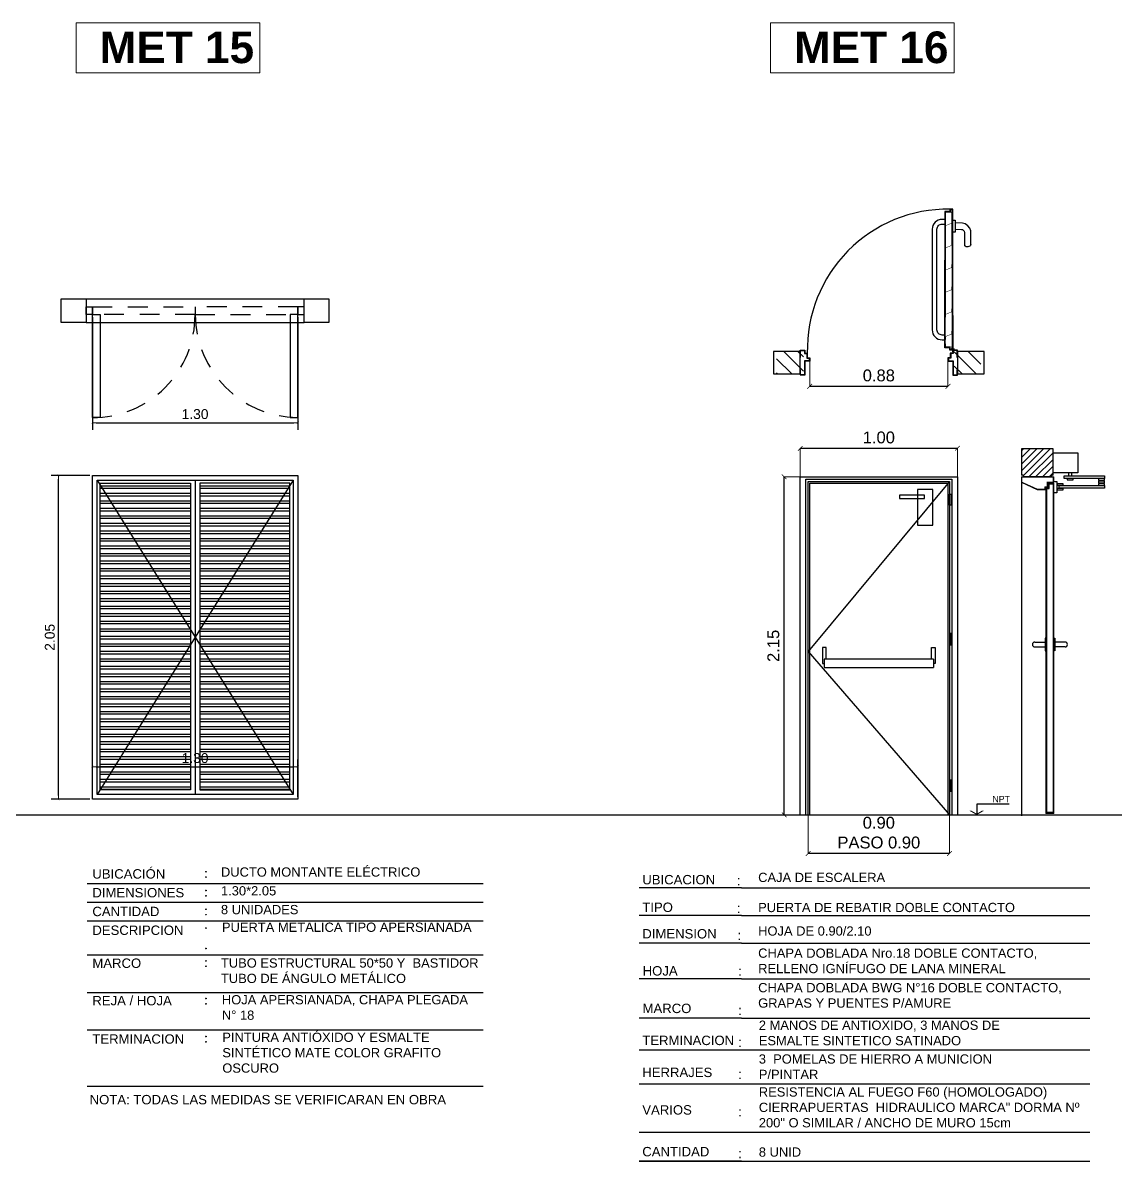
# Model space of a CAD drawing. Extents: x 465 to 637, y -105 to -61.
# Drawn here: x 622.52 to 629.43, y -80.9 to -73.7 of the extents above; entities that cross this region are included whole.
import ezdxf
from ezdxf.enums import TextEntityAlignment as Align

# ---------------------------------------------------------------- set-up
doc = ezdxf.new("R2010")
doc.units = 0
doc.linetypes.add('HIDDEN', pattern=[9.525, 6.35, -3.175])
doc.linetypes.add('HIDDEN2', pattern=[0.1875, 0.125, -0.0625])
for name, color, linetype in [('-c-cotas', 1, 'Continuous'), ('0.1', 1, 'Continuous'), ('0.2', 2, 'Continuous'), ('A-Texto', 3, 'Continuous'), ('ABERT', 2, 'Continuous'), ('ABERTURA', 2, 'Continuous'), ('ABERTURAS', 2, 'Continuous'), ('ACOTADA', 2, 'Continuous'), ('ARS - COLHATCH', 8, 'Continuous'), ('CARP-DET', 8, 'Continuous'), ('E-Ht.HoAo', 1, 'Continuous'), ('HERRAJES', 2, 'Continuous'), ('HoAo', 5, 'Continuous'), ('LINEAS', 9, 'Continuous'), ('LOSA', 5, 'Continuous'), ('MARCO', 2, 'Continuous'), ('muros', 6, 'Continuous'), ('proyecciones', 1, 'HIDDEN'), ('PUERTA', 1, 'Continuous'), ('ROT-TXT', 2, 'Continuous')]:
    doc.layers.add(name, color=color, linetype=linetype)
doc.layers.add('A-Aberturas', color=2, linetype='Continuous', lineweight=18)
doc.layers.add('A-Cotas', color=1, linetype='Continuous', lineweight=5)
doc.styles.add('ARIAL', font='arial.ttf')
doc.styles.add('ROMANS', font='arial.ttf')
doc.styles.add('SANSSERIFBOLD', font='sasb____.pfb')
doc.styles.get("Standard").update_dxf_attribs({"font": 'arial.ttf'})
doc.dimstyles.new('EH-COTA 1.50', dxfattribs={"dimtxt": 0.075, "dimasz": 0.03, "dimexe": 0, "dimexo": 0, "dimgap": 0.03, "dimtad": 1, "dimzin": 1, "dimdsep": 46, "dimtxsty": 'Standard', "dimblk": 'ARCHTICK', "dimcen": 1, "dimclrd": 1, "dimclre": 8, "dimclrt": 2, "dimazin": 2, "dimtfac": 1, "dimtix": 1, "dimtmove": 2, "dimatfit": 3, "dimfxl": 2.83, "dimtolj": 1, "dimtzin": 0, "dimlwd": -1, "dimlwe": 5, "dimarcsym": 0})
doc.dimstyles.new('ST-COTA-25', dxfattribs={"dimscale": 0.25, "dimtxt": 0.18, "dimasz": 0.1, "dimexe": 0.18, "dimexo": 0.0625, "dimgap": 0.09, "dimtad": 1, "dimzin": 4, "dimdsep": 46, "dimtxsty": 'ARIAL', "dimblk1": 'COTA_N', "dimblk2": 'COTA_N', "dimsah": 1, "dimcen": 0.09, "dimclrd": 8, "dimclre": 8, "dimclrt": 140, "dimadec": 0, "dimazin": 0, "dimtfac": 1, "dimtix": 1, "dimtmove": 0, "dimatfit": 3, "dimldrblk": 'COTA_N', "dimfxl": 0.18, "dimtolj": 1, "dimtzin": 0, "dimarcsym": 0})
pattern_1 = [(135, (387.384502, -196.180876), (-0.0212132034, -0.0212132034), [])]
pattern_2 = [(180, (0.943496, 28.943016), (-3e-18, -0.047625), []), (180, (0.92762, 28.95889), (-3e-18, -0.047625), [])]

# ---------------------------------------------------------------- blocks, each defined once
blk = doc.blocks.new('COTA_N')
for p, q in [((-1, 0), (0, 0)), ((0, 0.5), (0, -0.5))]:
    blk.add_line(p, q)
at = {"color": 3, "const_width": 0.065}
blk.add_lwpolyline([(0.14, 0.14), (0.28, 0.28), (0, 0), (-0.14, -0.14), (-0.28, -0.28)], dxfattribs=at)
blk = doc.blocks.new('*D371')
at = {"layer": 'A-Cotas', "color": 8, "lineweight": -2, "transparency": 16777216}
for p, q in [((622.9574, -78.5947), (622.9574, -78.3593)), ((624.2574, -78.5947), (624.2574, -78.3593)), ((622.9824, -78.4043), (624.2324, -78.4043))]:
    blk.add_line(p, q, dxfattribs=at)
at = {"layer": 'Defpoints', "color": 0, "transparency": 16777216}
for p in [(624.2574, -78.4043), (622.9574, -78.6104), (624.2574, -78.6104)]:
    blk.add_point(p, dxfattribs=at)
at = {"layer": 'A-Cotas', "color": 8, "lineweight": -2, "transparency": 16777216, "xscale": 0.025, "yscale": 0.025, "zscale": 0.025, "rotation": 180}
blk.add_blockref('COTA_N', (622.9574, -78.4043), dxfattribs=at)
at = {"layer": 'A-Cotas', "color": 8, "lineweight": -2, "transparency": 16777216, "xscale": 0.025, "yscale": 0.025, "zscale": 0.025}
blk.add_blockref('COTA_N', (624.2574, -78.4043), dxfattribs=at)
at = {"layer": 'A-Cotas', "transparency": 16777216, "insert": (623.6074, -78.3498), "char_height": 0.0625, "attachment_point": 5, "style": 'ARIAL'}
blk.add_mtext('\\A1;1.30', dxfattribs=at)
blk = doc.blocks.new('*D372')
at = {"layer": 'A-Cotas', "color": 8, "lineweight": -2, "transparency": 16777216}
for p, q in [((622.9417, -76.5604), (622.6977, -76.5604)), ((622.7427, -78.5854), (622.7427, -76.5854)), ((622.9417, -78.6104), (622.6977, -78.6104))]:
    blk.add_line(p, q, dxfattribs=at)
at = {"layer": 'Defpoints', "color": 0, "transparency": 16777216}
for p in [(622.7427, -76.5604), (622.9574, -76.5604), (622.9574, -78.6104)]:
    blk.add_point(p, dxfattribs=at)
at = {"layer": 'A-Cotas', "color": 8, "lineweight": -2, "transparency": 16777216, "xscale": 0.025, "yscale": 0.025, "zscale": 0.025}
for p, rotation in [((622.7427, -76.5604), 90), ((622.7427, -78.6104), 270)]:
    blk.add_blockref('COTA_N', p, dxfattribs=dict(at, rotation=rotation))
at = {"layer": 'A-Cotas', "transparency": 16777216, "insert": (622.6883, -77.5854), "char_height": 0.0625, "attachment_point": 5, "rotation": 90, "style": 'ARIAL'}
blk.add_mtext('\\A1;2.05', dxfattribs=at)
blk = doc.blocks.new('PT-CNC')
for p, q in [((1.032, 0.343), (0, 0.343)), ((0, 0.343), (0, 0))]:
    blk.add_line(p, q)
for points in [[(-0.233, 0.135), (-0.167, 0.135), (0, 0), (0, 0.038)], [(0.233, 0.135), (0.167, 0.135), (0, 0), (0, 0.038)]]:
    blk.add_solid(points)
at = {"style": 'ARIAL'}
for tag, p in [('COTA', (0.116, 0.405)), ('NPT', (0.288, 0.049))]:
    blk.add_attdef(tag, p, '', height=0.2, dxfattribs=at)
blk = doc.blocks.new('_ArchTick')
at = {"color": 0, "linetype": 'ByBlock', "const_width": 0.15}
blk.add_lwpolyline([(-0.5, -0.5), (0.5, 0.5)], dxfattribs=at)
blk = doc.blocks.new('*D381')
at = {"layer": '-c-cotas', "color": 8, "lineweight": 5, "transparency": 16777216}
for p, q in [((628.432, -76.5694), (627.3354, -76.5694)), ((627.457, -78.7094), (627.3354, -78.7094))]:
    blk.add_line(p, q, dxfattribs=at)
at = {"layer": '-c-cotas', "color": 1, "transparency": 16777216}
blk.add_line((627.3354, -78.7094), (627.3354, -76.5694), dxfattribs=at)
at = {"layer": 'Defpoints', "color": 0, "transparency": 16777216}
for p in [(627.3354, -76.5694), (628.432, -76.5694), (627.457, -78.7094)]:
    blk.add_point(p, dxfattribs=at)
at = {"layer": '-c-cotas', "color": 1, "transparency": 16777216, "xscale": 0.03, "yscale": 0.03, "zscale": 0.03}
for p, rotation in [((627.3354, -76.5694), 90), ((627.3354, -78.7094), 270)]:
    blk.add_blockref('_ArchTick', p, dxfattribs=dict(at, rotation=rotation))
at = {"layer": '-c-cotas', "color": 2, "transparency": 16777216, "insert": (627.2672, -77.6394), "char_height": 0.075, "attachment_point": 5, "rotation": 90}
blk.add_mtext('\\A1;2.15', dxfattribs=at)
blk = doc.blocks.new('*D382')
at = {"layer": '-c-cotas', "color": 8, "lineweight": 5, "transparency": 16777216}
for p, q in [((627.487, -78.6014), (627.487, -78.9531)), ((628.382, -78.6339), (628.382, -78.9531))]:
    blk.add_line(p, q, dxfattribs=at)
at = {"layer": '-c-cotas', "color": 1, "transparency": 16777216}
blk.add_line((628.382, -78.9531), (627.487, -78.9531), dxfattribs=at)
at = {"layer": 'Defpoints', "color": 0, "transparency": 16777216}
for p in [(627.487, -78.6014), (628.382, -78.6339), (627.487, -78.9531)]:
    blk.add_point(p, dxfattribs=at)
at = {"layer": '-c-cotas', "color": 1, "transparency": 16777216, "xscale": 0.03, "yscale": 0.03, "zscale": 0.03, "rotation": 180}
blk.add_blockref('_ArchTick', (627.487, -78.9531), dxfattribs=at)
at = {"layer": '-c-cotas', "color": 1, "transparency": 16777216, "xscale": 0.03, "yscale": 0.03, "zscale": 0.03}
blk.add_blockref('_ArchTick', (628.382, -78.9531), dxfattribs=at)
at = {"layer": '-c-cotas', "color": 2, "transparency": 16777216, "insert": (627.9345, -78.8216), "char_height": 0.075, "attachment_point": 5}
blk.add_mtext('\\A1;0.90\\PPASO 0.90', dxfattribs=at)
blk = doc.blocks.new('aas')
at = {"layer": 'MARCO', "color": 1}
for points in [[(692.561, -265.6537), (691.8881, -265.6537), (691.8881, -265.6719), (691.9027, -265.6719), (691.9027, -265.7037), (692.2103, -265.7037)], [(692.1068, -265.6561), (691.8905, -265.6561), (691.8905, -265.6694), (691.9052, -265.6694), (691.9052, -265.7012), (692.561, -265.7012)], [(692.1068, -265.6561), (692.7773, -265.6561), (692.7773, -265.6694), (692.7626, -265.6694), (692.7626, -265.7012), (692.561, -265.7012)], [(692.561, -265.6537), (692.7797, -265.6537), (692.7797, -265.6719), (692.765, -265.6719), (692.765, -265.7037), (692.2103, -265.7037)]]:
    blk.add_lwpolyline(points, dxfattribs=at)
at = {"layer": 'MARCO', "color": 1, "const_width": 0.003}
for points in [[(691.9283, -265.6975), (691.9087, -265.6975), (691.9087, -265.6609), (691.8937, -265.6609)], [(692.0124, -265.6976), (691.9924, -265.6976), (691.977, -265.6599), (691.957, -265.6599)], [(692.1527, -265.6976), (692.1327, -265.6976), (692.1173, -265.6599), (692.0973, -265.6599)], [(692.293, -265.6976), (692.273, -265.6976), (692.2576, -265.6599), (692.2376, -265.6599)], [(692.4333, -265.6976), (692.4133, -265.6976), (692.3979, -265.6599), (692.3779, -265.6599)], [(692.5736, -265.6976), (692.5536, -265.6976), (692.5382, -265.6599), (692.5182, -265.6599)], [(692.7139, -265.6976), (692.6939, -265.6976), (692.6785, -265.6599), (692.6585, -265.6599)], [(692.7394, -265.6975), (692.7591, -265.6975), (692.7591, -265.6609), (692.7741, -265.6609)]]:
    blk.add_lwpolyline(points, dxfattribs=at)
blk = doc.blocks.new('*D380')
at = {"layer": '-c-cotas', "color": 8, "lineweight": 5, "transparency": 16777216}
for p, q in [((627.497, -75.8374), (627.497, -75.9969)), ((628.372, -75.8374), (628.372, -75.9969))]:
    blk.add_line(p, q, dxfattribs=at)
at = {"layer": '-c-cotas', "color": 1, "transparency": 16777216}
blk.add_line((627.497, -75.9969), (628.372, -75.9969), dxfattribs=at)
at = {"layer": 'Defpoints', "color": 0, "transparency": 16777216}
for p in [(627.497, -75.8374), (628.372, -75.8374), (628.372, -75.9969)]:
    blk.add_point(p, dxfattribs=at)
at = {"layer": '-c-cotas', "color": 1, "transparency": 16777216, "xscale": 0.03, "yscale": 0.03, "zscale": 0.03, "rotation": 180}
blk.add_blockref('_ArchTick', (627.497, -75.9969), dxfattribs=at)
at = {"layer": '-c-cotas', "color": 1, "transparency": 16777216, "xscale": 0.03, "yscale": 0.03, "zscale": 0.03}
blk.add_blockref('_ArchTick', (628.372, -75.9969), dxfattribs=at)
at = {"layer": '-c-cotas', "color": 2, "transparency": 16777216, "insert": (627.9345, -75.9286), "char_height": 0.075, "attachment_point": 5}
blk.add_mtext('\\A1;0.88', dxfattribs=at)
blk = doc.blocks.new('A$C0C41436F')
for points in [[(-0.0195, 0.0147), (-0.0199, 0.0557), (-0.0217, 0.0613), (-0.0265, 0.0681), (-0.0318, 0.0721), (-0.04, 0.075), (-0.1229, 0.075)], [(-0.1166, 0.115), (-0.0413, 0.115), (-0.0303, 0.1141), (-0.0127, 0.1078), (0.0027, 0.0963), (0.0147, 0.0791), (0.0201, 0.0621), (0.0205, 0.0147)]]:
    blk.add_lwpolyline(points)
blk.add_lwpolyline([(0.0383, 0.0147), (-0.0383, 0.0147), (-0.0383, 0), (0.0383, 0)], close=True)
blk.add_lwpolyline([(0.0383, 0.0147), (-0.0383, 0.0147), (-0.0383, 0), (0.0383, 0)], close=True)
blk.add_arc((-0.1071, 0.0931), 0.024, 113.45744, 228.84157)
blk = doc.blocks.new('*D383')
at = {"color": 8, "lineweight": 5, "transparency": 16777216}
for p, q in [((627.437, -76.5694), (627.437, -76.3893)), ((628.432, -76.5694), (628.432, -76.3893))]:
    blk.add_line(p, q, dxfattribs=at)
at = {"color": 1, "transparency": 16777216}
blk.add_line((627.437, -76.3893), (628.432, -76.3893), dxfattribs=at)
at = {"layer": 'Defpoints', "color": 0, "transparency": 16777216}
for p in [(628.432, -76.3893), (627.437, -76.5694), (628.432, -76.5694)]:
    blk.add_point(p, dxfattribs=at)
at = {"color": 1, "transparency": 16777216, "xscale": 0.03, "yscale": 0.03, "zscale": 0.03, "rotation": 180}
blk.add_blockref('_ArchTick', (627.437, -76.3893), dxfattribs=at)
at = {"color": 1, "transparency": 16777216, "xscale": 0.03, "yscale": 0.03, "zscale": 0.03}
blk.add_blockref('_ArchTick', (628.432, -76.3893), dxfattribs=at)
at = {"color": 2, "transparency": 16777216, "insert": (627.9345, -76.321), "char_height": 0.075, "attachment_point": 5}
blk.add_mtext('\\A1;1.00', dxfattribs=at)
blk = doc.blocks.new('*D385')
at = {"layer": 'A-Cotas', "color": 8, "lineweight": -2, "transparency": 16777216}
for p, q in [((622.9574, -75.5589), (622.9574, -76.2725)), ((624.2574, -75.5589), (624.2574, -76.2725)), ((622.9824, -76.2275), (624.2324, -76.2275))]:
    blk.add_line(p, q, dxfattribs=at)
at = {"layer": 'Defpoints', "color": 0, "transparency": 16777216}
for p in [(622.9574, -75.5432), (624.2574, -75.5432), (624.2574, -76.2275)]:
    blk.add_point(p, dxfattribs=at)
at = {"layer": 'A-Cotas', "color": 8, "lineweight": -2, "transparency": 16777216, "xscale": 0.025, "yscale": 0.025, "zscale": 0.025, "rotation": 180}
blk.add_blockref('COTA_N', (622.9574, -76.2275), dxfattribs=at)
at = {"layer": 'A-Cotas', "color": 8, "lineweight": -2, "transparency": 16777216, "xscale": 0.025, "yscale": 0.025, "zscale": 0.025}
blk.add_blockref('COTA_N', (624.2574, -76.2275), dxfattribs=at)
at = {"layer": 'A-Cotas', "transparency": 16777216, "insert": (623.6074, -76.1731), "char_height": 0.0625, "attachment_point": 5, "style": 'ARIAL'}
blk.add_mtext('\\A1;1.30', dxfattribs=at)

msp = doc.modelspace()

# ---------------------------------------------------------------- hatches: boundary and pattern name
at = {"transparency": 33554559}
h = msp.add_hatch(dxfattribs=at)
h.set_pattern_fill('_USER', color=256, scale=0.03, angle=135, pattern_type=0)
h.set_pattern_definition(pattern_1)
h.paths.add_polyline_path([(618.0181, -78.7794), (618.2181, -78.7794), (618.2181, -75.8194), (618.0181, -75.8194)])
h.paths.add_polyline_path([(628.1051, -75.2994), (628.1051, -74.8994)])
h = msp.add_hatch(dxfattribs=at)
h.set_pattern_fill('_USER', color=256, scale=0.03, angle=135, pattern_type=0)
h.set_pattern_definition(pattern_1)
h.paths.add_polyline_path([(618.2181, -75.9694), (619.1909, -75.9694), (619.1909, -75.8194), (618.2181, -75.8194)])
h.paths.add_polyline_path([(628.3051, -75.2994), (628.3051, -74.8994)])
h = msp.add_hatch()
h.set_pattern_fill('ANSI32', color=252, scale=0.005, angle=135)
h.set_pattern_definition(pattern_2)
h.paths.add_polyline_path([(623.5774, -78.5504), (623.0074, -78.5504), (623.0074, -76.6104), (623.5774, -76.6104)])
h = msp.add_hatch()
h.set_pattern_fill('ANSI32', color=252, scale=0.005, angle=135)
h.set_pattern_definition(pattern_2)
h.paths.add_polyline_path([(623.6374, -78.5504), (624.2074, -78.5504), (624.2074, -76.6104), (623.6374, -76.6104)])
at = {"layer": 'ARS - COLHATCH'}
h = msp.add_hatch(dxfattribs=at)
h.set_pattern_fill('ANSI31', color=256, scale=0.02, angle=-90)
h.set_pattern_definition([(315, (-64.399375, 190.29084), (0.0449012806, 0.0449012806), [])])
h.paths.add_polyline_path([(627.457, -75.7775), (627.288, -75.7775), (627.288, -75.9175), (627.457, -75.9175)])
h.paths.add_polyline_path([(628.581, -75.7775), (628.412, -75.7775), (628.412, -75.9175), (628.581, -75.9175)])
at = {"layer": 'E-Ht.HoAo'}
h = msp.add_hatch(dxfattribs=at)
h.set_pattern_fill('_USER', color=256, scale=0.03, angle=225, pattern_type=0)
h.set_pattern_definition([(225, (-64.229238, 185.632135), (0.0212132034, -0.0212132034), [])])
h.paths.add_polyline_path([(629.0371, -76.3923), (628.8371, -76.3923), (628.8371, -76.5594), (628.8471, -76.5594), (628.8471, -76.5694), (629.0271, -76.5694), (629.0271, -76.5594), (629.0371, -76.5594)])

# ---------------------------------------------------------------- linework, layer by layer
at = {"color": 1, "extrusion": (0, -1e-16, -1)}
for points in [[(-628.352, -74.9407), (-628.3345, -74.9407, -0.414214), (-628.2726, -75.0027), (-628.2726, -75.3216), (-628.2726, -75.6404, -0.414214), (-628.3345, -75.7024), (-628.352, -75.7024)], [(-628.352, -75.6724), (-628.3345, -75.6724, 0.414214), (-628.3026, -75.6404), (-628.3026, -75.3216), (-628.3026, -75.0027, 0.414214), (-628.3345, -74.9707), (-628.352, -74.9707)]]:
    msp.add_lwpolyline(points, format="xyb", dxfattribs=at)
at = {"color": 2}
for points in [[(622.9174, -75.4439), (622.9174, -75.5939), (622.761, -75.5939), (622.761, -75.4439)], [(624.4537, -75.4439), (624.4537, -75.5939), (624.2974, -75.5939), (624.2974, -75.4439)], [(622.9574, -75.5432), (623.0059, -75.5432), (623.0059, -76.1952), (622.9574, -76.1952)], [(624.2574, -75.5432), (624.2088, -75.5432), (624.2088, -76.1952), (624.2574, -76.1952)]]:
    msp.add_lwpolyline(points, close=True, dxfattribs=at)
at = {"color": 1}
for points in [[(622.9174, -75.4439), (624.2974, -75.4439)], [(622.9174, -75.5939), (624.2974, -75.5939)]]:
    msp.add_lwpolyline(points, dxfattribs=at)
at = {"color": 3}
for points in [[(622.9574, -75.4946), (622.9574, -75.5432), (622.9174, -75.5432), (622.9174, -75.4946)], [(624.2574, -75.4946), (624.2574, -75.5432), (624.2974, -75.5432), (624.2974, -75.4946)]]:
    msp.add_lwpolyline(points, close=True, dxfattribs=at)
at = {"color": 1, "linetype": 'HIDDEN2'}
for points in [[(622.9574, -75.5432), (622.9574, -75.4946), (623.6074, -75.4946), (623.6074, -75.5432)], [(624.2574, -75.5432), (624.2574, -75.4946), (623.6074, -75.4946), (623.6074, -75.5432)]]:
    msp.add_lwpolyline(points, close=True, dxfattribs=at)
at = {"color": 252}
for points in [[(623.5774, -78.5504), (623.0074, -78.5504), (623.0074, -76.6104), (623.5774, -76.6104)], [(623.6374, -78.5504), (624.2074, -78.5504), (624.2074, -76.6104), (623.6374, -76.6104)]]:
    msp.add_lwpolyline(points, close=True, dxfattribs=at)
at = {"color": 2, "linetype": 'Continuous', "ltscale": 0.05}
for points in [[(628.2795, -77.7245), (627.5895, -77.7245)], [(627.5895, -77.777), (628.2795, -77.777)]]:
    msp.add_lwpolyline(points, dxfattribs=at)
at = {"color": 1, "linetype": 'HIDDEN2'}
for centre, radius, start, end in [((622.9587, -75.5466), 0.6486, 269.87736, 0.29646), ((624.2654, -75.5372), 0.6581, 180.52532, 269.30092)]:
    msp.add_arc(centre, radius, start, end, dxfattribs=at)
at = {"layer": '0.1'}
for p, q in [((622.9241, -79.1426), (625.4306, -79.1426)), ((627.0656, -79.1713), (626.4184, -79.1713)), ((627.0656, -79.1713), (629.2695, -79.1713)), ((622.9241, -79.2614), (625.4306, -79.2614)), ((622.9241, -79.3803), (625.4306, -79.3803)), ((627.0656, -79.3461), (626.4184, -79.3461)), ((627.0656, -79.3461), (629.2695, -79.3461)), ((627.0656, -79.5209), (626.4184, -79.5209)), ((627.0656, -79.5209), (629.2695, -79.5209)), ((622.9241, -79.5942), (625.4306, -79.5942)), ((627.0656, -79.7461), (626.4184, -79.7461)), ((627.0656, -79.7461), (629.2695, -79.7461)), ((622.9241, -79.8319), (625.4306, -79.8319)), ((627.0656, -79.9944), (626.4184, -79.9944)), ((627.0656, -79.9944), (629.2695, -79.9944)), ((622.9241, -80.0696), (625.4306, -80.0696)), ((626.4184, -80.1966), (629.2695, -80.1966)), ((622.9241, -80.4262), (625.4306, -80.4262)), ((626.4184, -80.4118), (629.2695, -80.4118)), ((626.4184, -80.7169), (629.2695, -80.7169)), ((626.4184, -80.9005), (629.2695, -80.9005)), ((627.0656, -80.9005), (626.4184, -80.9005))]:
    msp.add_line(p, q, dxfattribs=at)
for points in [[(622.9574, -76.5604), (622.9574, -76.5604), (624.2574, -76.5604), (624.2574, -78.6104), (622.9574, -78.6104)], [(622.9874, -76.5904), (624.2274, -76.5904), (624.2274, -78.5804), (622.9874, -78.5804)]]:
    msp.add_lwpolyline(points, close=True, dxfattribs=at)
for points in [[(622.9874, -76.5904), (623.6074, -77.5854), (622.9874, -78.5804)], [(623.6074, -76.5904), (623.6074, -78.5804)], [(624.2274, -76.5904), (623.6074, -77.5854), (624.2274, -78.5804)]]:
    msp.add_lwpolyline(points, dxfattribs=at)
at = {"layer": '0.1', "color": 5}
msp.add_lwpolyline([(524.0143, -78.7094), (631.8609, -78.7094)], dxfattribs=at)
at = {"layer": '0.2'}
for points in [[(627.6013, -77.7245), (627.6013, -77.6488), (627.5778, -77.6488), (627.5778, -77.7507), (627.5895, -77.7507)], [(628.2678, -77.7245), (628.2678, -77.6488), (628.2913, -77.6488), (628.2913, -77.7507), (628.2795, -77.7507)], [(627.5895, -77.7245), (627.5895, -77.777)], [(628.2795, -77.7245), (628.2795, -77.777)]]:
    msp.add_lwpolyline(points, dxfattribs=at)
at = {"layer": 'A-Cotas', "color": 1}
for points in [[(622.8552, -74.0136), (624.0168, -74.0136), (624.0168, -73.6966), (622.8552, -73.6966)], [(627.2494, -74.0136), (628.4109, -74.0136), (628.4109, -73.6966), (627.2494, -73.6966)]]:
    msp.add_lwpolyline(points, close=True, dxfattribs=at)
at = {"layer": 'ABERT', "color": 2}
msp.add_line((628.9871, -76.6494), (628.9871, -76.6344), dxfattribs=at)
at = {"layer": 'ABERTURA', "color": 1}
for p, q in [((629.134, -76.545), (629.134, -76.5643)), ((629.1553, -76.5643), (629.1553, -76.545)), ((628.9211, -77.6157), (628.9866, -77.6157)), ((628.9211, -77.6457), (628.9866, -77.6457)), ((629.1131, -77.6157), (629.0476, -77.6157)), ((629.1131, -77.6457), (629.0476, -77.6457))]:
    msp.add_line(p, q, dxfattribs=at)
at = {"layer": 'ABERTURA', "color": 1, "linetype": 'Continuous'}
msp.add_lwpolyline([(629.0371, -76.4183), (629.193, -76.4183), (629.193, -76.545), (629.0371, -76.545), (629.0371, -76.4183)], dxfattribs=at)
at = {"layer": 'ABERTURA', "color": 1}
for points in [[(629.1083, -76.5643), (629.3634, -76.5643), (629.3634, -76.5796), (629.1083, -76.5796)], [(629.0637, -76.614), (629.0637, -76.6234), (629.1012, -76.6234), (629.1012, -76.614)], [(629.1012, -76.6529), (629.1012, -76.6435), (629.0637, -76.6435), (629.0637, -76.6529)], [(629.3258, -76.5828), (629.3258, -76.5922), (629.3634, -76.5922), (629.3634, -76.5828)], [(629.3634, -76.607), (629.3634, -76.5976), (629.3258, -76.5976), (629.3258, -76.607)], [(629.3634, -76.6217), (629.3634, -76.6123), (629.3258, -76.6123), (629.3258, -76.6217)]]:
    msp.add_lwpolyline(points, close=True, dxfattribs=at)
for points in [[(629.0421, -76.5995), (629.0602, -76.5995), (629.0602, -76.6716), (629.0421, -76.6716)], [(629.1263, -76.5796), (629.1263, -76.589), (629.1639, -76.589), (629.1639, -76.5796)], [(628.9871, -77.6707), (628.9921, -77.6707), (628.9921, -77.5907), (628.9866, -77.5907), (628.9866, -77.6707)], [(629.0471, -77.6707), (629.0421, -77.6707), (629.0421, -77.5907), (629.0476, -77.5907), (629.0476, -77.6707)]]:
    msp.add_lwpolyline(points, dxfattribs=at)
for centre, start, end in [((628.9211, -77.6307), 90, 270), ((629.1131, -77.6307), 270, 90)]:
    msp.add_arc(centre, 0.015, start, end, dxfattribs=at)
at = {"layer": 'ABERTURAS', "color": 2}
for p, q in [((628.8371, -76.5694), (628.8371, -76.6044)), ((628.8371, -76.5694), (629.0421, -76.5694)), ((629.0421, -76.6044), (629.0421, -76.5694)), ((628.8371, -76.6044), (628.9371, -76.6494)), ((628.9371, -76.6494), (628.9871, -76.6494)), ((628.9871, -76.6344), (629.0021, -76.6344)), ((628.9871, -76.6344), (629.0021, -76.6344)), ((628.9871, -76.6494), (628.9871, -76.6344)), ((628.9871, -76.6494), (628.9871, -76.6344)), ((628.9871, -76.6344), (629.0021, -76.6344)), ((629.0021, -76.6044), (629.0221, -76.6044)), ((629.0021, -76.6044), (629.0221, -76.6044)), ((629.0021, -76.6044), (629.0421, -76.6044)), ((629.0021, -76.6344), (629.0021, -76.6044)), ((629.0021, -76.6044), (629.0021, -76.6344)), ((629.0021, -76.6344), (629.0021, -76.6044))]:
    msp.add_line(p, q, dxfattribs=at)
msp.add_lwpolyline([(628.8707, -76.5729, 0.002, 0.002, 0), (628.8857, -76.5729, 0.002, 0.002, 0), (628.9886, -76.5729, 0.002, 0.002, 0), (629.0036, -76.5729, 0.002, 0.002, 0), (629.0336, -76.5729, 0.002, 0.002, 0), (629.0336, -76.6009, 0.002, 0.002, 0), (629.0186, -76.6009, 0.002, 0.002, 0), (629.0186, -76.6009, 0.002, 0.002, 0), (628.9986, -76.6009, 0.002, 0.002, 0), (628.9986, -76.6309, 0.002, 0.002, 0), (628.9836, -76.6309, 0.002, 0.002, 0), (628.9836, -76.6459, 0.002, 0.002, 0), (628.9379, -76.6459, 0.002, 0.002, 0), (628.8406, -76.6021, 0.002, 0.002, 0), (628.8406, -76.5729, 0.002, 0.002, 0)], format="xyseb", close=True, dxfattribs=at)
at = {"layer": 'ACOTADA', "color": 1, "linetype": 'Continuous'}
for p, q in [((629.3312, -76.5828), (629.3312, -76.5796)), ((629.3312, -76.5976), (629.3312, -76.5922)), ((629.3312, -76.607), (629.3312, -76.6123)), ((629.3312, -76.6217), (629.3312, -76.6256)), ((629.358, -76.5828), (629.358, -76.5796)), ((629.358, -76.5976), (629.358, -76.5922)), ((629.358, -76.607), (629.358, -76.6123)), ((629.358, -76.6217), (629.358, -76.6256))]:
    msp.add_line(p, q, dxfattribs=at)
msp.add_lwpolyline([(629.0759, -76.6256), (629.3634, -76.6256), (629.3634, -76.641), (629.0759, -76.641)], close=True, dxfattribs=at)
at = {"layer": 'CARP-DET'}
for points in [[(628.2234, -76.6861), (628.0657, -76.6861), (628.0657, -76.706), (628.2234, -76.706)], [(628.276, -76.6499), (628.1798, -76.6499), (628.1798, -76.8764), (628.276, -76.8764)], [(628.382, -76.6794), (628.392, -76.6794), (628.392, -76.7494), (628.382, -76.7494)], [(628.382, -77.6319), (628.392, -77.6319), (628.392, -77.5619), (628.382, -77.5619)], [(628.382, -78.5594), (628.392, -78.5594), (628.392, -78.4894), (628.382, -78.4894)]]:
    msp.add_lwpolyline(points, close=True, dxfattribs=at)
at = {"layer": 'Defpoints', "color": 251}
msp.add_line((628.8371, -76.6044), (628.8371, -78.7154), dxfattribs=at)
at = {"layer": 'HERRAJES'}
msp.add_circle((628.4012, -75.761), 0.0053, dxfattribs=at)
at = {"layer": 'HoAo', "linetype": 'Continuous'}
msp.add_line((626.4184, -78.7094), (629.6065, -78.7094), dxfattribs=at)
at = {"layer": 'LINEAS'}
for p, q in [((628.414, -75.761), (628.3917, -75.761)), ((628.4012, -75.7438), (628.4012, -75.7781))]:
    msp.add_line(p, q, dxfattribs=at)
at = {"layer": 'LOSA'}
for p, q in [((628.8471, -76.5594), (628.8371, -76.5594)), ((628.8471, -76.5594), (628.8471, -76.5694)), ((629.0271, -76.5694), (628.8471, -76.5694)), ((629.0371, -76.5594), (629.0271, -76.5594)), ((629.0271, -76.5594), (629.0271, -76.5694))]:
    msp.add_line(p, q, dxfattribs=at)
msp.add_lwpolyline([(629.0371, -76.5594), (629.0371, -76.3923), (628.8371, -76.3923), (628.8371, -76.5594)], dxfattribs=at)
at = {"layer": 'MARCO', "color": 2}
for p, q in [((627.4395, -75.8138), (627.4395, -75.7698)), ((627.4395, -75.7698), (627.4646, -75.7698)), ((627.4646, -75.7698), (627.4646, -75.7898)), ((628.4296, -75.7698), (628.4045, -75.7698)), ((628.4045, -75.7698), (628.4045, -75.7898)), ((628.4296, -75.8138), (628.4296, -75.7698)), ((628.432, -75.8138), (628.432, -75.7674)), ((627.4395, -75.8138), (627.437, -75.8138)), ((627.4646, -75.7898), (627.4796, -75.7898)), ((627.4946, -75.8349), (627.4646, -75.8349)), ((627.4646, -75.8349), (627.4646, -75.9251)), ((627.4796, -75.7898), (627.4796, -75.8198)), ((627.4796, -75.8198), (627.4946, -75.8198)), ((627.4946, -75.8198), (627.4946, -75.8349)), ((628.3895, -75.8198), (628.3745, -75.8198)), ((628.3745, -75.8198), (628.3745, -75.8349)), ((628.3745, -75.8349), (628.4045, -75.8349)), ((628.4045, -75.7898), (628.3895, -75.7898)), ((628.3895, -75.7898), (628.3895, -75.8198)), ((628.4045, -75.8349), (628.4045, -75.9251)), ((628.4296, -75.8138), (628.432, -75.8138)), ((627.4395, -75.8928), (627.437, -75.8928)), ((627.4395, -75.9251), (627.4395, -75.8928)), ((627.4646, -75.9251), (627.4395, -75.9251)), ((628.4045, -75.9251), (628.4296, -75.9251)), ((628.4296, -75.8928), (628.432, -75.8928)), ((628.4296, -75.9251), (628.4296, -75.8928)), ((628.432, -75.9275), (628.432, -75.8928))]:
    msp.add_line(p, q, dxfattribs=at)
for points in [[(627.437, -75.8138), (627.437, -75.7674), (627.467, -75.7674), (627.467, -75.7874), (627.482, -75.7874), (627.482, -75.8174), (627.497, -75.8174), (627.497, -75.8374), (627.467, -75.8374), (627.467, -75.9275), (627.437, -75.9275)], [(628.432, -75.7674), (628.402, -75.7674), (628.402, -75.7874), (628.387, -75.7874), (628.387, -75.8174), (628.372, -75.8174), (628.372, -75.8374), (628.402, -75.8374), (628.402, -75.9275), (628.432, -75.9275)]]:
    msp.add_lwpolyline(points, dxfattribs=at)
at = {"layer": 'muros'}
for points in [[(627.268, -75.9175), (627.437, -75.9175), (627.437, -75.7775), (627.268, -75.7775)], [(628.601, -75.7775), (628.432, -75.7775), (628.432, -75.9175), (628.601, -75.9175)]]:
    msp.add_lwpolyline(points, close=True, dxfattribs=at)
at = {"layer": 'proyecciones', "ltscale": 0.3}
msp.add_arc((628.373, -75.7669), 0.8912, 89.30489, 181.31494, dxfattribs=at)
at = {"layer": 'PUERTA'}
for p, q in [((628.9971, -78.6944), (628.9971, -76.6444)), ((628.9971, -76.6444), (629.0121, -76.6444)), ((629.0121, -76.6144), (629.0371, -76.6144)), ((629.0121, -76.6444), (629.0121, -76.6144)), ((629.0371, -76.6144), (629.0371, -78.6944)), ((629.0371, -78.6944), (628.9971, -78.6944))]:
    msp.add_line(p, q, dxfattribs=at)
at = {"layer": 'PUERTA', "color": 2}
msp.add_line((629.0421, -78.6994), (628.9921, -78.6994), dxfattribs=at)
at = {"layer": 'PUERTA'}
for points in [[(627.437, -78.7094), (627.437, -76.5694), (628.432, -76.5694), (628.432, -78.7094)], [(627.472, -78.7094), (627.472, -76.5844), (628.397, -76.5844), (628.397, -78.7094)], [(627.487, -78.7094), (627.487, -76.5994), (628.382, -76.5994), (628.382, -78.7094)], [(627.497, -78.7094), (627.497, -76.6094), (628.372, -76.6094), (628.372, -78.7094)]]:
    msp.add_lwpolyline(points, dxfattribs=at)
at = {"layer": 'PUERTA', "color": 9, "linetype": 'HIDDEN', "ltscale": 0.5}
msp.add_lwpolyline([(628.382, -76.5994), (627.487, -77.6744), (628.382, -78.7094)], dxfattribs=at)
at = {"layer": 'PUERTA', "color": 2}
msp.add_lwpolyline([(629.0421, -78.6994), (629.0421, -76.6094), (629.0071, -76.6094), (629.0071, -76.6394), (628.9921, -76.6394), (628.9921, -78.6994)], dxfattribs=at)
at = {"layer": 'ROT-TXT'}
for centre in [(623.6763, -79.0686), (623.6763, -79.1024), (623.6763, -79.1875), (623.6763, -79.2213), (623.6763, -79.3063), (623.6763, -79.3402), (623.6763, -79.4252), (623.6763, -79.5541), (623.6763, -79.6329), (623.6763, -79.6667), (623.6763, -79.871), (623.6763, -79.9048), (623.6763, -80.1114), (623.6763, -80.1452)]:
    msp.add_circle(centre, 0.00199, dxfattribs=at)

# ---------------------------------------------------------------- block references
at = {"layer": '0.2', "xscale": -1, "rotation": 270}
msp.add_blockref('A$C0C41436F', (628.402, -74.9839), dxfattribs=at)
at = {"layer": 'A-Texto'}
ref = msp.add_blockref('PT-CNC', (628.5539, -78.7094), dxfattribs=dict(at, xscale=0.2000000000000455, yscale=0.2000000000000455, zscale=0.2000000000000455))
ref.add_attrib('NPT', 'NPT', (628.6529, -78.6285), dxfattribs={"layer": '0', "height": 0.04, "style": 'ARIAL'})
at = {"layer": 'Defpoints', "rotation": 270}
msp.add_blockref('aas', (894.0557, 617.0123), dxfattribs=at)

# ---------------------------------------------------------------- texts
at = {"layer": 'A-Aberturas', "style": 'SANSSERIFBOLD'}
for s, p in [('MET 15', (623.0029, -73.952)), ('MET 16', (627.3971, -73.952))]:
    msp.add_text(s, height=0.2, dxfattribs=at).set_placement(p)
at = {"layer": 'ROT-TXT', "style": 'ROMANS'}
for s, height, p in [('DUCTO MONTANTE ELÉCTRICO', 0.0585, (623.7711, -79.0997)), ('UBICACION', 0.05943, (626.4377, -79.1485)), ('CAJA DE ESCALERA', 0.0585, (627.1708, -79.1338)), ('1.30*2.05', 0.0585, (623.7711, -79.2186)), (':', 0.0594, (627.0362, -79.1542)), ('8 UNIDADES', 0.0585, (623.7711, -79.3374)), ('TIPO           ', 0.059429, (626.4377, -79.3233)), (':', 0.0594, (627.0362, -79.329)), ('PUERTA DE REBATIR DOBLE CONTACTO', 0.0585, (627.1708, -79.324)), ('DIMENSION', 0.05943, (626.4377, -79.4909)), (':', 0.0594, (627.0399, -79.5007)), ('HOJA DE 0.90/2.10', 0.0585, (627.1708, -79.4727)), ('HOJA', 0.05943, (626.4401, -79.7256)), (':', 0.0594, (627.0444, -79.7269)), ('MARCO', 0.05943, (626.4393, -79.9631)), (':', 0.0594, (627.0444, -79.9752)), ('TERMINACION', 0.059429, (626.4377, -80.1656)), (':', 0.0594, (627.0444, -80.1774)), ('HERRAJES', 0.05943, (626.4377, -80.3679)), (':', 0.0594, (627.0444, -80.3797)), ('NOTA: TODAS LAS MEDIDAS SE VERIFICARAN EN OBRA', 0.059429, (622.9401, -80.5405)), ('VARIOS', 0.05943, (626.4377, -80.6053)), (':', 0.0594, (627.0444, -80.6171)), ('CANTIDAD', 0.05943, (626.4377, -80.8695)), ('8 UNID', 0.0585, (627.175, -80.8717)), (':', 0.0594, (627.0444, -80.8813))]:
    msp.add_text(s, height=height, dxfattribs=at).set_placement(p)
for s, height, p in [('UBICACIÓN', 0.05943, (622.9574, -79.0822)), ('DIMENSIONES', 0.059429, (622.9574, -79.2011)), ('CANTIDAD', 0.05943, (622.9574, -79.32)), ('DESCRIPCION', 0.059429, (622.9574, -79.4388)), ('MARCO', 0.05943, (622.9574, -79.6475)), ('REJA / HOJA', 0.059429, (622.9574, -79.8845)), ('TERMINACION', 0.059429, (622.9574, -80.1271))]:
    msp.add_text(s, height=height, dxfattribs=at).set_placement(p, align=Align.MIDDLE_LEFT)
at = {"layer": 'ROT-TXT', "char_height": 0.0585, "attachment_point": 1, "style": 'ROMANS'}
for s, insert, width in [('PUERTA METÁLICA TIPO APERSIANADA ', (623.7774, -79.3905), 1.498036), ('CHAPA DOBLADA Nro.18 DOBLE CONTACTO, RELLENO IGNÍFUGO DE LANA MINERAL', (627.1708, -79.5545), 2.106693), ('\\pxsm1;TUBO ESTRUCTURAL 50*50 Y  BASTIDOR TUBO DE ÁNGULO METÁLICO', (623.7711, -79.6168), 1.786778), ('CHAPA DOBLADA BWG N%%D16 DOBLE CONTACTO, GRAPAS Y PUENTES P/AMURE ', (627.1708, -79.7728), 2.036547), ('HOJA APERSIANADA, CHAPA PLEGADA N° 18', (623.7771, -79.8494), 1.602565), ('2 MANOS DE ANTIOXIDO, 3 MANOS DE ESMALTE SINTETICO SATINADO', (627.175, -80.0106), 1.602565), ('PINTURA ANTIÓXIDO Y ESMALTE SINTÉTICO MATE COLOR GRAFITO OSCURO', (623.7798, -80.0868), 1.653245), ('3  POMELAS DE HIERRO A MUNICION P/PINTAR', (627.175, -80.2242), 1.602565), ('RESISTENCIA AL FUEGO F60 (HOMOLOGADO) CIERRAPUERTAS  HIDRAULICO MARCA" DORMA Nº 200" O SIMILAR / ANCHO DE MURO 15cm', (627.175, -80.4328), 2.17471)]:
    msp.add_mtext(s, dxfattribs=dict(at, insert=insert, width=width))

# ---------------------------------------------------------------- dimensions: what is measured, and where the dimension line sits
at = {"layer": '-c-cotas'}
dim = msp.add_linear_dim(base=(628.37202, -75.99687), p1=(627.49701, -75.83737), p2=(628.37202, -75.83737), dimstyle='EH-COTA 1.50', dxfattribs=at)
dim.commit()
dim.dimension.update_dxf_attribs({"geometry": '*D380', "text_midpoint": (627.93452, -75.92857)})
dim = msp.add_linear_dim(base=(627.3354, -76.5694), p1=(627.457, -78.7094), p2=(628.432, -76.5694), angle=90, text='2.15', dimstyle='EH-COTA 1.50', dxfattribs=at)
dim.commit()
dim.dimension.update_dxf_attribs({"geometry": '*D381', "text_midpoint": (627.2672, -77.6394)})
dim = msp.add_linear_dim(base=(627.487014, -78.953104), p1=(628.382015, -78.633862), p2=(627.487014, -78.601408), text='<>\\PPASO 0.90', dimstyle='EH-COTA 1.50', dxfattribs=at)
dim.commit()
dim.dimension.update_dxf_attribs({"geometry": '*D382', "text_midpoint": (627.934515, -78.821646)})
dim = msp.add_linear_dim(base=(628.4320171, -76.3893421), p1=(627.437017, -76.5693791), p2=(628.4320171, -76.5693803), dimstyle='EH-COTA 1.50')
dim.commit()
dim.dimension.update_dxf_attribs({"geometry": '*D383', "text_midpoint": (627.9345171, -76.3210492)})
at = {"layer": 'A-Cotas'}
dim = msp.add_linear_dim(base=(624.2574, -76.2275), p1=(622.9574, -75.5432), p2=(624.2574, -75.5432), dimstyle='ST-COTA-25', override={"dimtxt": 0.25, "dimclrt": 256}, dxfattribs=at)
dim.commit()
dim.dimension.update_dxf_attribs({"geometry": '*D385', "text_midpoint": (623.6074, -76.2275), "dimtype": 160})
dim = msp.add_linear_dim(base=(622.7427, -76.5604), p1=(622.9574, -78.6104), p2=(622.9574, -76.5604), angle=90, dimstyle='ST-COTA-25', override={"dimtxt": 0.25, "dimclrt": 256}, dxfattribs=at)
dim.commit()
dim.dimension.update_dxf_attribs({"geometry": '*D372', "text_midpoint": (622.6883, -77.5854)})
dim = msp.add_linear_dim(base=(624.2574, -78.4043), p1=(622.9574, -78.6104), p2=(624.2574, -78.6104), dimstyle='ST-COTA-25', override={"dimtxt": 0.25, "dimclrt": 256}, dxfattribs=at)
dim.commit()
dim.dimension.update_dxf_attribs({"geometry": '*D371', "text_midpoint": (623.6074, -78.3498)})

doc.saveas('drawing.dxf')
